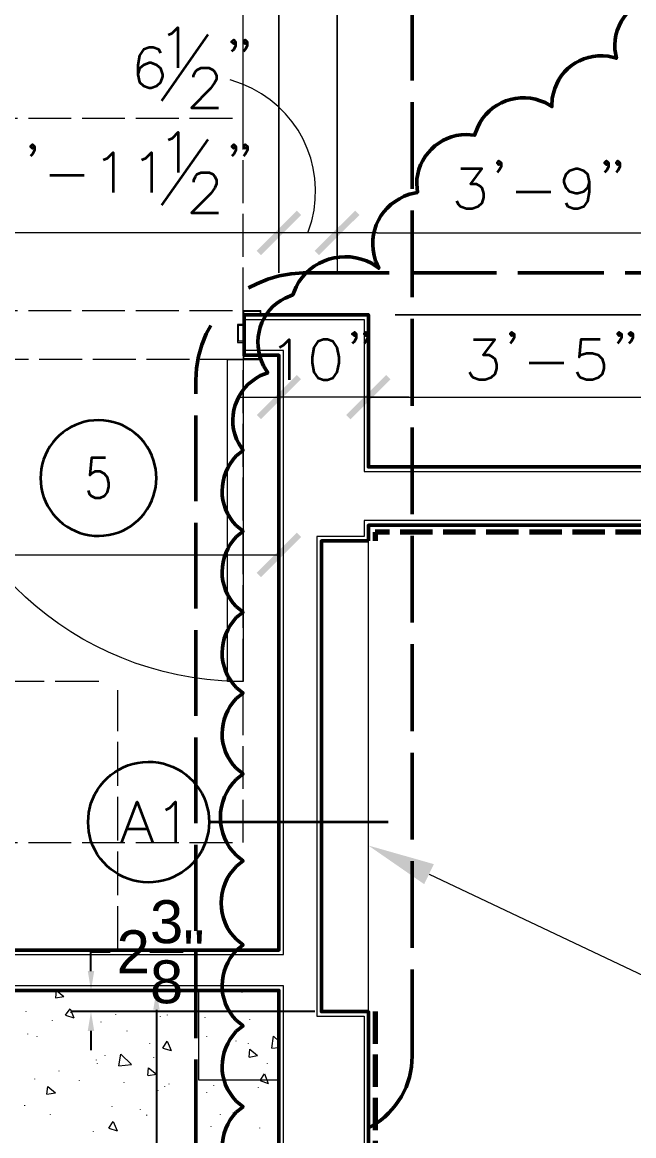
# Model space of a CAD drawing. Header units: inches. Extents: x 5 to 516, y -193 to 129.
# Drawn here: x 76.9 to 82.59, y 63.27 to 73.65 of the extents above; entities that cross this region are included whole.
import ezdxf

# ---------------------------------------------------------------- set-up
doc = ezdxf.new("R2010")
doc.units = ezdxf.units.IN
doc.header["$MEASUREMENT"] = 0
doc.linetypes.add('PDF_IMPORT', pattern=[1, 0.8, -0.2])
for name, color, linetype in [('Highlight', 210, 'Continuous'), ('PDF_Geometry', 7, 'Continuous'), ('PDF_Solid Fills', 7, 'Continuous')]:
    doc.layers.add(name, color=color, linetype=linetype)
doc.styles.get("Standard").update_dxf_attribs({"font": 'arial.ttf'})
doc.dimstyles.get("Standard").update_dxf_attribs({"dimtxt": 0.4, "dimasz": 0.18, "dimexe": 0.18, "dimexo": 0.0625, "dimgap": 0.09, "dimtad": 0, "dimtih": 1, "dimtoh": 1, "dimdec": 4, "dimlfac": 12, "dimzin": 0, "dimdsep": 46, "dimlunit": 4, "dimtxsty": 'Standard', "dimcen": 0.09, "dimadec": 3, "dimazin": 0, "dimtfac": 1, "dimtdec": 4, "dimtofl": 0, "dimtmove": 0, "dimatfit": 3, "dimfxl": 1, "dimtolj": 1, "dimtzin": 0, "dimarcsym": 0})

# ---------------------------------------------------------------- blocks, each defined once
blk = doc.blocks.new('*D75')
at = {"layer": 'Defpoints', "color": 0, "transparency": 16777216}
for p in [(77.537, 64.628), (78.537, 64.628), (79.684, 64.431)]:
    blk.add_point(p, dxfattribs=at)
at = {"layer": 'Highlight', "color": 0, "lineweight": -2, "transparency": 16777216}
for p, q in [((77.537, 64.808), (77.537, 64.988)), ((77.537, 64.988), (77.717, 64.988)), ((78.474, 64.628), (77.357, 64.628)), ((79.621, 64.431), (77.357, 64.431)), ((77.537, 64.251), (77.537, 64.071))]:
    blk.add_line(p, q, dxfattribs=at)
at = {"layer": 'Highlight', "color": 0, "transparency": 16777216}
for points in [[(77.507, 64.808), (77.567, 64.808), (77.537, 64.628)], [(77.507, 64.251), (77.567, 64.251), (77.537, 64.431)]]:
    blk.add_solid(points, dxfattribs=at)
at = {"layer": 'Highlight', "color": 0, "transparency": 16777216, "insert": (78.185, 64.988), "char_height": 0.4, "attachment_point": 5}
blk.add_mtext('\\A1;2{\\H1x;\\S3/8;}"', dxfattribs=at)
blk = doc.blocks.new('*D76')
at = {"layer": 'Defpoints', "color": 0, "transparency": 16777216}
for p in [(78.147, 64.628), (78.537, 64.628), (78.147, 57.628)]:
    blk.add_point(p, dxfattribs=at)
at = {"layer": 'Highlight', "color": 0, "lineweight": -2, "transparency": 16777216}
for p, q in [((78.474, 64.628), (77.967, 64.628)), ((78.147, 64.448), (78.147, 61.418)), ((78.147, 57.808), (78.147, 60.838)), ((78.084, 57.628), (77.967, 57.628))]:
    blk.add_line(p, q, dxfattribs=at)
at = {"layer": 'Highlight', "color": 0, "transparency": 16777216}
for points in [[(78.117, 64.448), (78.177, 64.448), (78.147, 64.628)], [(78.117, 57.808), (78.177, 57.808), (78.147, 57.628)]]:
    blk.add_solid(points, dxfattribs=at)
at = {"layer": 'Highlight', "color": 0, "transparency": 16777216, "insert": (78.147, 61.128), "char_height": 0.4, "attachment_point": 5}
blk.add_mtext("\\A1;7'", dxfattribs=at)

msp = doc.modelspace()

# ---------------------------------------------------------------- hatches: boundary and pattern name
at = {"layer": 'PDF_Solid Fills', "transparency": 33554559}
for points in [[(79.120299, 71.477672), (79.4536323, 71.8910054), (79.080299, 71.517672)], [(79.4536323, 71.8910018), (79.1203041, 71.4776736), (79.4936375, 71.851007), (79.4536375, 71.891007)], [(79.9536324, 69.9476697), (80.2869657, 70.3610031), (79.9136324, 69.9876697)], [(80.3269709, 70.3210047), (80.2869709, 70.3610047), (79.9536375, 69.9476713)]]:
    msp.add_hatch(color=256, dxfattribs=at).paths.add_polyline_path(points)

# ---------------------------------------------------------------- linework, layer by layer
at = {"layer": 'PDF_Geometry', "lineweight": 9}
for points in [[(47.1636314, 57.5843381), (52.0369652, 57.5843381), (52.0369652, 59.751005), (52.3302985, 59.751005), (52.3302985, 57.5843381), (79.3303006, 57.5843381), (79.3303006, 64.6710053), (61.8702992, 64.6710053), (61.8702992, 82.6276734)], [(68.2036331, 64.9610053), (79.3303006, 64.9610053), (79.3303006, 70.5876724), (78.9636336, 70.5876724), (78.9636336, 70.8776725), (80.0803007, 70.8776725), (80.0803007, 69.4610057), (83.4836348, 69.4610057), (83.4836348, 69.0043389), (80.0803007, 69.0043389), (80.0803007, 68.8576723), (79.6402999, 68.8576723), (79.6402999, 64.3876716), (80.0803007, 64.3876716), (80.0803007, 52.921006)]]:
    msp.add_lwpolyline(points, dxfattribs=at)
at = {"layer": 'PDF_Geometry', "lineweight": 15}
for points in [[(79.2869657, 71.3110073), (79.2869657, 76.9210079)], [(87.7002998, 70.9210075), (80.3702991, 70.9210075)], [(80.1202991, 70.5276741), (80.1202991, 69.7543407)], [(75.7869654, 64.627672), (75.7869654, 57.6276714), (79.2869657, 57.6276714), (79.2869657, 64.627672)], [(78.5369656, 64.627672), (78.5369656, 63.7943386), (79.2869657, 63.7943386), (79.2869657, 64.627672)]]:
    msp.add_lwpolyline(points, close=True, dxfattribs=at)
for points in [[(79.8303007, 71.4343407), (79.8303007, 76.9210079), (79.8303007, 71.3110073)], [(79.2869657, 71.6843403), (75.3302986, 71.6843403)], [(80.203634, 71.6843403), (79.8303007, 71.6843403), (79.2869673, 71.6843403)], [(80.2036324, 71.6843403), (83.5802993, 71.6843403)], [(79.1136388, 70.5376738), (79.1136388, 70.5110071), (78.9603055, 70.5110071), (78.9603055, 70.6743405), (78.9103055, 70.6743405), (78.9103055, 70.8243405), (78.9603055, 70.8243405), (78.9603055, 70.9543405), (79.1136388, 70.9543405), (79.1136388, 70.9276738)], [(78.9536323, 70.8310077), (78.9536323, 70.9610077)], [(78.9536323, 70.9610058), (79.120299, 70.9610058)], [(79.120299, 70.9210075), (79.120299, 70.9610075)], [(79.1203036, 70.9210075), (79.0903036, 70.9210075), (79.0903036, 70.9276741)], [(79.0903036, 70.9276738), (79.1136369, 70.9276738)], [(78.9536345, 70.8310077), (78.9003011, 70.8310077), (78.9003011, 70.664341), (78.9536345, 70.664341)], [(78.9536323, 70.731005), (78.9536323, 70.7343383)], [(78.9536323, 70.664341), (78.9536323, 70.504341)], [(78.9536323, 70.5043408), (79.120299, 70.5043408), (79.120299, 70.5443408)], [(79.120299, 70.5443391), (79.090299, 70.5443391)], [(79.0903036, 70.5376727), (79.0903036, 70.5443394)], [(79.1136394, 70.5376727), (79.090306, 70.5376727)], [(78.9136323, 70.154338), (79.2869657, 70.154338), (79.2869657, 70.5276714)], [(80.4969674, 70.154338), (79.2869672, 70.154338)], [(80.1202991, 70.154338), (83.526966, 70.154338)], [(79.2869657, 68.9343401), (79.2869657, 69.0610068)], [(80.1202991, 64.4310031), (80.1202991, 68.8143369)], [(62.203631, 68.6843401), (79.2869657, 68.6843401)], [(80.6869698, 65.7110054), (86.4503035, 62.9810052), (86.4536371, 62.1376718)], [(77.2136351, 64.627672), (77.2069685, 64.557672)], [(77.2169717, 64.627672), (77.2836384, 64.5710053)], [(77.2069687, 64.5576714), (77.2836354, 64.5710048)], [(78.9436361, 64.6076728), (78.9436361, 64.6110061)], [(76.9336397, 64.4310031), (76.9336397, 64.4343365)], [(77.3002999, 64.3976687), (77.3436333, 64.4576687), (77.3769666, 64.371002)], [(77.3503064, 64.4176703), (77.3503064, 64.4210037)], [(78.5103, 64.4643351), (78.5103, 64.4676684)], [(77.1769666, 64.3476698), (77.1769666, 64.3510031)], [(77.3003051, 64.3976712), (77.3769717, 64.3710045)], [(77.6303018, 64.3310072), (77.6303018, 64.3343405)], [(77.7669731, 64.4010077), (77.7669731, 64.4043411)], [(78.1836398, 64.3843384), (78.1836398, 64.3876717)], [(78.2503038, 64.3976712), (78.2503038, 64.4010045)], [(78.6003065, 64.3710056), (78.6003065, 64.3743389)], [(79.0169732, 64.3543362), (79.0169732, 64.3576695)], [(76.9503023, 64.2210083), (76.9503023, 64.2243416)], [(77.8736355, 64.2476739), (77.8736355, 64.2510072)], [(77.0369655, 64.1976725), (77.0369655, 64.2010058)], [(78.0836371, 64.1343383), (78.0836371, 64.1376717)], [(78.2069672, 64.0910042), (78.2469672, 64.1543375), (78.2836339, 64.0676709)], [(78.6169691, 64.1943359), (78.6169691, 64.1976692)], [(78.8903049, 64.1543375), (78.8903049, 64.1576709)], [(79.0036337, 64.1343383), (79.0036337, 64.1376717)], [(79.2203044, 64.0910023), (79.2369711, 64.2010023), (79.2869711, 64.1543356)], [(77.6703002, 64.017673), (77.6703002, 64.0210064)], [(77.7969712, 63.9243356), (77.8136379, 64.0343356), (77.9136379, 63.9376689)], [(78.1236355, 64.0010036), (78.1236355, 64.004337)], [(78.2069688, 64.0910034), (78.2836355, 64.06767)], [(79.0103001, 64.00767), (79.0869667, 64.0210034)], [(79.0103066, 64.0076738), (79.0169732, 64.0810072), (79.0869732, 64.0210072)], [(79.2203017, 64.0910034), (79.2869684, 64.09767)], [(77.5869669, 63.9776679), (77.5869669, 63.9810012)], [(77.5969699, 63.9476725), (77.5969699, 63.9510058)], [(77.7969685, 63.9243367), (77.9136352, 63.93767)], [(78.0669675, 63.834334), (78.0736341, 63.9076673), (78.1469675, 63.8476673)], [(79.1803033, 63.9443359), (79.1803033, 63.9476692)], [(77.0136365, 63.801005), (77.0136365, 63.8043383)], [(77.2403007, 63.8743353), (77.2403007, 63.8776687)], [(77.4303032, 63.7843356), (77.4303032, 63.7876689)], [(78.0703043, 63.834337), (78.146971, 63.8476703)], [(79.1136377, 63.787673), (79.1536377, 63.8510063), (79.1869711, 63.7610063)], [(79.1136394, 63.7876722), (79.1869727, 63.7610055)], [(77.1269717, 63.6610077), (77.1336384, 63.734341), (77.2069717, 63.674341)], [(77.8469699, 63.7710028), (77.8469699, 63.7743361)], [(78.1636339, 63.6910061), (78.1636339, 63.6943394)], [(78.2236382, 63.7310044), (78.2236382, 63.7343378)], [(78.2636366, 63.7543402), (78.2636366, 63.7576735)], [(78.6803033, 63.7376708), (78.6803033, 63.7410042)], [(79.09697, 63.724338), (79.09697, 63.7276714)], [(77.126972, 63.6610039), (77.206972, 63.6743372)], [(78.6169691, 63.6743367), (78.6169691, 63.67767)], [(76.9203002, 63.5543416), (76.9203002, 63.5576749)], [(77.7336344, 63.5443386), (77.7336344, 63.5476719)], [(77.9969672, 63.517673), (77.9969672, 63.5210063)], [(78.8636393, 63.4876708), (78.8636393, 63.4910041)], [(77.160304, 63.4710082), (77.160304, 63.4743415)], [(77.7036374, 63.3443339), (77.7436374, 63.4076673), (77.780304, 63.3210006)], [(78.0569715, 63.464335), (78.0569715, 63.4676684)], [(78.7436374, 63.4676716), (78.7436374, 63.471005)], [(77.5603013, 63.3110011), (77.5603013, 63.3143345)], [(77.7036322, 63.3443399), (77.7802989, 63.3210066)], [(78.6569675, 63.3610025), (78.6569675, 63.3643358)], [(79.1103028, 63.3443399), (79.1103028, 63.3476732)]]:
    msp.add_lwpolyline(points, dxfattribs=at)
at = {"layer": 'PDF_Geometry', "linetype": 'PDF_IMPORT', "lineweight": 15, "ltscale": 0.5}
for points in [[(78.9536323, 72.7543409), (78.9536323, 76.7543396), (75.9536321, 76.7543413), (75.9536321, 72.7543393), (78.9536323, 72.7543409)], [(78.9536323, 70.9610058), (78.9536323, 74.9610078), (75.9536321, 74.9610061), (75.9536321, 70.9610075), (78.9536323, 70.9610058)], [(78.9536323, 66.0043404), (78.9536323, 70.5043408), (73.9536319, 70.5043408), (73.9536319, 66.0043404), (78.9536323, 66.0043404)]]:
    msp.add_lwpolyline(points, dxfattribs=at)
at = {"layer": 'PDF_Geometry', "linetype": 'PDF_IMPORT', "lineweight": 50, "ltscale": 1.01}
msp.add_lwpolyline([(80.5269723, 64.0143397), (80.5269696, 73.9510028)], dxfattribs=at)
at = {"layer": 'PDF_Geometry', "lineweight": 35}
for points in [[(78.2603, 73.52767), (78.2936333, 73.5443367), (78.3469667, 73.59767), (78.3469667, 73.2210033)], [(78.1969726, 72.9143412), (78.6269727, 73.5310079)], [(78.8836385, 73.4643358), (78.8669719, 73.4443358), (78.8469719, 73.4643358), (78.8669719, 73.4810025), (78.8836385, 73.4643358), (78.8836385, 73.4276692), (78.8669719, 73.3910025), (78.8469719, 73.3743358)], [(78.9903009, 73.4643358), (78.9736342, 73.4443358), (78.9569675, 73.4643358), (78.9736342, 73.4810025), (78.9903009, 73.4643358), (78.9903009, 73.4276692), (78.9736342, 73.3910025), (78.9569675, 73.3743358)], [(78.1869696, 73.3576735), (78.170303, 73.3910068), (78.1169696, 73.4110068), (78.080303, 73.4110068), (78.0269696, 73.3910068), (77.990303, 73.3376735), (77.9736363, 73.2476735), (77.9736363, 73.1610068), (77.990303, 73.0876735), (78.0269696, 73.0543401), (78.080303, 73.0343401), (78.0969696, 73.0343401), (78.150303, 73.0543401), (78.1869696, 73.0876735), (78.2069696, 73.1410068), (78.2069696, 73.1610068), (78.1869696, 73.2143402), (78.150303, 73.2476735), (78.0969696, 73.2676735), (78.080303, 73.2676735), (78.0269696, 73.2476735), (77.990303, 73.2143402), (77.9736363, 73.1610068)], [(78.4903008, 73.1343391), (78.4903008, 73.1510057), (78.5103008, 73.1876724), (78.5269675, 73.2043391), (78.5636342, 73.2210057), (78.6336342, 73.2210057), (78.6703008, 73.2043391), (78.6869675, 73.1876724), (78.7069675, 73.1510057), (78.7069675, 73.1143391), (78.6869675, 73.0810057), (78.6503008, 73.0276724), (78.4736342, 72.8476724), (78.7236342, 72.8476724)], [(78.2603, 72.5510057), (78.2969667, 72.5676724), (78.3503, 72.6210057), (78.3503, 72.2476723)], [(77.0102999, 72.4876715), (76.9936332, 72.4710049), (76.9736332, 72.4876715), (76.9936332, 72.5076715), (77.0102999, 72.4876715), (77.0102999, 72.4543382), (76.9936332, 72.4176715), (76.9736332, 72.3976715)], [(78.1969726, 71.9410067), (78.6269727, 72.5543401)], [(78.8869683, 72.4876715), (78.8669683, 72.4710049), (78.8503017, 72.4876715), (78.8669683, 72.5076715), (78.8869683, 72.4876715), (78.8869683, 72.4543382), (78.8669683, 72.4176715), (78.8503017, 72.3976715)], [(78.9936375, 72.4876715), (78.9736375, 72.4710049), (78.9569708, 72.4876715), (78.9736375, 72.5076715), (78.9936375, 72.4876715), (78.9936375, 72.4543382), (78.9736375, 72.4176715), (78.9569708, 72.3976715)], [(77.6536376, 72.3643398), (77.6903043, 72.3810065), (77.7436376, 72.4343398), (77.7436376, 72.0610065)], [(78.0103, 72.3643398), (78.0469666, 72.3810065), (78.1003, 72.4343398), (78.1003, 72.0610065)], [(81.3569664, 72.3376742), (81.3369664, 72.3176742), (81.3202997, 72.3376742), (81.3369664, 72.3543409), (81.3569664, 72.3376742), (81.3569664, 72.3010076), (81.3369664, 72.2643409), (81.3202997, 72.2476742)], [(82.3569664, 72.3376742), (82.3369664, 72.3176742), (82.3202998, 72.3376742), (82.3369664, 72.3543409), (82.3569664, 72.3376742), (82.3569664, 72.3010076), (82.3369664, 72.2643409), (82.3202998, 72.2476742)], [(82.4636356, 72.3376742), (82.4436356, 72.3176742), (82.4269689, 72.3376742), (82.4436356, 72.3543409), (82.4636356, 72.3376742), (82.4636356, 72.3010076), (82.4436356, 72.2643409), (82.4269689, 72.2476742)], [(77.1536376, 72.2210089), (77.4736376, 72.2210089)], [(78.4936374, 72.157668), (78.4936374, 72.1743346), (78.5103041, 72.2110013), (78.5269708, 72.2310013), (78.5636374, 72.247668), (78.6369708, 72.247668), (78.6703041, 72.2310013), (78.6903041, 72.2110013), (78.7069708, 72.1743346), (78.7069708, 72.1410013), (78.6903041, 72.1043346), (78.6536374, 72.0510013), (78.4736374, 71.8710013), (78.7236374, 71.8710013)], [(80.9803048, 72.2843363), (81.1769715, 72.2843363), (81.0703048, 72.1410029), (81.1236382, 72.1410029), (81.1603048, 72.1210029), (81.1769715, 72.1043363), (81.1936382, 72.0510029), (81.1936382, 72.0143363), (81.1769715, 71.9610029), (81.1403048, 71.9276696), (81.0869715, 71.9076696), (81.0336382, 71.9076696), (80.9803048, 71.9276696), (80.9636382, 71.9443363), (80.9436382, 71.9810029)], [(82.176967, 72.157668), (82.1603003, 72.1043346), (82.1236336, 72.067668), (82.0703003, 72.0510013), (82.0536336, 72.0510013), (81.996967, 72.067668), (81.9636336, 72.1043346), (81.9436336, 72.157668), (81.9436336, 72.177668), (81.9636336, 72.2310013), (81.996967, 72.2643347), (82.0536336, 72.2843347), (82.0703003, 72.2843347), (82.1236336, 72.2643347), (82.1603003, 72.2310013), (82.176967, 72.157668), (82.176967, 72.067668), (82.1603003, 71.9810013), (82.1236336, 71.927668), (82.0703003, 71.907668), (82.0336336, 71.907668), (81.9803003, 71.927668), (81.9636336, 71.9610013)], [(81.4969675, 72.067675), (81.8203008, 72.067675)], [(80.0069703, 70.7443378), (79.9903037, 70.7243378), (79.9703037, 70.7443378), (79.9903037, 70.7610045), (80.0069703, 70.7443378), (80.0069703, 70.7076711), (79.9903037, 70.6710044), (79.9703037, 70.6543378)], [(80.1136394, 70.7443378), (80.0969728, 70.7243378), (80.0803061, 70.7443378), (80.0969728, 70.7610045), (80.1136394, 70.7443378), (80.1136394, 70.7076711), (80.0969728, 70.6710044), (80.0803061, 70.6543378)], [(81.4769683, 70.7443378), (81.4569683, 70.7243378), (81.4403016, 70.7443378), (81.4569683, 70.7610045), (81.4769683, 70.7443378), (81.4769683, 70.7076711), (81.4569683, 70.6710044), (81.4403016, 70.6543378)], [(82.4769684, 70.7443378), (82.4569684, 70.7243378), (82.4403017, 70.7443378), (82.4569684, 70.7610045), (82.4769684, 70.7443378), (82.4769684, 70.7076711), (82.4569684, 70.6710044), (82.4403017, 70.6543378)], [(82.5836375, 70.7443378), (82.5636375, 70.7243378), (82.5469708, 70.7443378), (82.5636375, 70.7610045), (82.5836375, 70.7443378), (82.5836375, 70.7076711), (82.5636375, 70.6710044), (82.5469708, 70.6543378)], [(79.2936388, 70.6176695), (79.3303055, 70.6376695), (79.3836388, 70.6910028), (79.3836388, 70.3143361)], [(81.1003067, 70.6910066), (81.2969734, 70.6910066), (81.1903067, 70.5476733), (81.2436401, 70.5476733), (81.2803067, 70.5276733), (81.2969734, 70.5110066), (81.3136401, 70.4576733), (81.3136401, 70.4210066), (81.2969734, 70.3676733), (81.2603067, 70.3343399), (81.2069734, 70.3143399), (81.1536401, 70.3143399), (81.1003067, 70.3343399), (81.0836401, 70.3510066), (81.0636401, 70.3876733)], [(82.2803063, 70.6910066), (82.1003063, 70.6910066), (82.0836396, 70.5276733), (82.1003063, 70.5476733), (82.1536396, 70.5643399), (82.2069729, 70.5643399), (82.2603063, 70.5476733), (82.296973, 70.5110066), (82.3136396, 70.4576733), (82.3136396, 70.4210066), (82.296973, 70.3676733), (82.2603063, 70.3343399), (82.2069729, 70.3143399), (82.1536396, 70.3143399), (82.1003063, 70.3343399), (82.0836396, 70.3510066), (82.0636396, 70.3876733)], [(81.6169694, 70.4743386), (81.9403027, 70.4743386)], [(77.6736368, 69.587674), (77.5403035, 69.587674), (77.5269701, 69.427674), (77.5403035, 69.4443407), (77.5803035, 69.4643407), (77.6203035, 69.4643407), (77.6603035, 69.4443407), (77.6869701, 69.407674), (77.7003035, 69.3543407), (77.7003035, 69.3210073), (77.6869701, 69.267674), (77.6603035, 69.2310073), (77.6203035, 69.2143406), (77.5803035, 69.2143406), (77.5403035, 69.2310073), (77.5269701, 69.247674), (77.5136368, 69.2843407)], [(77.8236341, 66.0076702), (77.9669675, 66.3843369), (78.1103008, 66.0076702)], [(78.2336344, 66.3110014), (78.2703011, 66.3276681), (78.3236344, 66.3843347), (78.3236344, 66.007668)], [(80.3036351, 66.1943361), (78.6369683, 66.1943361)], [(77.8769721, 66.1343385), (78.0569721, 66.1343385)]]:
    msp.add_lwpolyline(points, dxfattribs=at)
at = {"layer": 'PDF_Geometry', "lineweight": 50}
for points in [[(82.4169659, 73.3910072), (82.4302992, 73.311007), (82.3536326, 73.3310079)], [(81.8336325, 72.9376736), (81.8302993, 72.8610067), (81.7669658, 72.8976735)], [(81.1369658, 72.6643412), (81.1102991, 72.5943407), (81.0302992, 72.601007)], [(80.570299, 72.1410071), (80.5769658, 72.0610069), (80.5036325, 72.0443409)], [(80.1869658, 71.4243407), (80.2169658, 71.3543402), (80.1502991, 71.4010066)], [(79.5136367, 71.3110018), (79.4003033, 71.3043351), (79.2903033, 71.2843351), (79.1836367, 71.2543351), (79.0803033, 71.2110018), (79.0036366, 71.1710018)], [(79.4469655, 71.181007), (79.4169654, 71.1076733), (79.3469658, 71.0776729)], [(68.2469647, 65.0043403), (79.2869657, 65.0043403), (79.2869657, 70.5443408), (78.9636319, 70.5443408), (78.9636319, 70.9210075), (80.1202991, 70.9210075), (80.1202991, 69.5043407), (83.5269664, 69.5043407), (83.5269664, 68.9610074), (80.1202991, 68.9610074), (80.1202991, 68.8143407)], [(78.6536377, 70.8210047), (78.6103044, 70.7443381), (78.5703044, 70.6410047), (78.536971, 70.534338), (78.5203044, 70.424338), (78.5136377, 70.3110047)], [(79.1436322, 70.4443398), (79.1836323, 70.3810074), (79.1169658, 70.3543401)], [(78.9136322, 69.721007), (78.9536323, 69.6576729), (78.890299, 69.6076732)], [(78.890299, 68.9576741), (78.9536323, 68.9043396), (78.890299, 68.85434)], [(80.1202991, 68.8143369), (79.6836324, 68.8143369), (79.6836324, 64.4310031), (80.1202991, 64.4310031), (80.1202991, 52.8776685), (79.7469657, 52.8776685)], [(78.890299, 68.2043392), (78.9536323, 68.1510064), (78.890299, 68.1010067)], [(78.890299, 67.451006), (78.9536323, 67.3976731), (78.890299, 67.3476734)], [(78.890299, 66.6976727), (78.9536323, 66.6443398), (78.8936322, 66.5943402)], [(78.8936322, 65.8843402), (78.9536323, 65.8343405), (78.8936322, 65.7843392)], [(78.8936322, 65.1010064), (78.9536323, 65.0510068), (78.890299, 65.0010071)], [(51.9969635, 59.7943383), (52.3702968, 59.7943383), (52.3702968, 57.6276714), (79.2869657, 57.6276714), (79.2869657, 64.627672), (61.8302975, 64.627672)], [(78.890299, 64.3510064), (78.9536323, 64.2976735), (78.890299, 64.2476739)], [(78.890299, 63.5976731), (78.9536323, 63.5443403), (78.890299, 63.4943389)], [(80.1269722, 63.3510063), (80.1536389, 63.3643396)]]:
    msp.add_lwpolyline(points, dxfattribs=at)
at = {"layer": 'PDF_Geometry', "lineweight": 15}
for points in [[(79.5569716, 71.6843403), (79.5936383, 71.7976736, 0.380249686), (78.9469716, 73.071007), (78.8336383, 73.1110071)], [(78.9536323, 67.5043405), (78.8069657, 67.5043405), (78.8069657, 70.5043408), (78.9536323, 70.5043408), (78.9536323, 67.5043405), (78.7569656, 67.5110071, -0.3764526697), (75.9602987, 70.3076741), (75.9536321, 70.5043408), (75.7869654, 70.5043408), (75.7869654, 70.5443391), (75.8169654, 70.5443391)]]:
    msp.add_lwpolyline(points, format="xyb", dxfattribs=at)
at = {"layer": 'PDF_Geometry', "linetype": 'PDF_IMPORT', "lineweight": 50, "ltscale": 1}
for points in [[(79.5136367, 71.3110018), (90.1636346, 71.3110018)], [(78.5136366, 50.1843386), (78.5136366, 70.3110077)]]:
    msp.add_lwpolyline(points, dxfattribs=at)
at = {"layer": 'PDF_Geometry', "lineweight": 35}
msp.add_lwpolyline([(79.7036324, 70.6910066), (79.650299, 70.6710066), (79.6136324, 70.6176733), (79.5969657, 70.5276733), (79.5969657, 70.4743399), (79.6136324, 70.3876733), (79.650299, 70.3343399), (79.7036324, 70.3143399), (79.740299, 70.3143399), (79.7936324, 70.3343399), (79.830299, 70.3876733), (79.8469657, 70.4743399), (79.8469657, 70.5276733), (79.830299, 70.6176733), (79.7936324, 70.6710066), (79.740299, 70.6910066)], close=True, dxfattribs=at)
for points in [[(78.1203046, 69.2343415), (78.1403046, 69.3143415), (78.1469713, 69.4010081), (78.1403046, 69.4843415), (78.1203046, 69.5676748, 0.7871265082), (77.0736378, 69.4843415), (77.0669711, 69.4010081), (77.0736378, 69.3143415, 0.785057777)], [(77.5369666, 66.0210027), (77.5169666, 66.1076694), (77.5102999, 66.1943361), (77.5169666, 66.2843361), (77.5369666, 66.3676694, -0.787090415), (78.6303, 66.2843361), (78.6369667, 66.1943361), (78.6303, 66.1076694, -0.7827260242)]]:
    msp.add_lwpolyline(points, format="xyb", close=True, dxfattribs=at)
at = {"layer": 'PDF_Geometry', "linetype": 'PDF_IMPORT', "lineweight": 70, "ltscale": 0.376667}
for points in [[(83.5269698, 68.8976715), (80.1836381, 68.8976715), (80.1836381, 68.8143382)], [(80.18364, 64.4310031), (80.18364, 52.8743362)]]:
    msp.add_lwpolyline(points, dxfattribs=at)
at = {"layer": 'PDF_Geometry', "linetype": 'PDF_IMPORT', "lineweight": 15, "ltscale": 0.566667}
msp.add_lwpolyline([(80.1202991, 64.4310031), (80.1202991, 68.8143409)], dxfattribs=at)
at = {"layer": 'PDF_Geometry', "linetype": 'PDF_IMPORT', "lineweight": 15, "ltscale": 0.51}
for points in [[(73.7869652, 67.5043405), (73.7869652, 65.0043354), (77.786971, 65.0043403), (77.7869655, 67.4243408)], [(77.6103027, 67.5043405), (74.0436381, 67.5043405)]]:
    msp.add_lwpolyline(points, dxfattribs=at)
at = {"layer": 'PDF_Geometry', "lineweight": 50}
for points in [[(82.8436326, 73.8843408), (82.5962993, 73.8788409), (82.392077, 73.6343967), (82.4169659, 73.3910072)], [(82.3536326, 73.3310079), (82.0962436, 73.3605065), (81.8745214, 73.1963406), (81.8336325, 72.9376736)], [(81.7669658, 72.8976735), (81.5292992, 73.0073961), (81.2407991, 72.908119), (81.1369658, 72.6643412)], [(81.0302992, 72.601007), (80.7826325, 72.6014513), (80.5698546, 72.3886742), (80.570299, 72.1410071)], [(80.5036325, 72.0443409), (80.2381881, 71.9541734), (80.1014657, 71.6953402), (80.1869658, 71.4243407)], [(80.1502991, 71.4010066), (79.8985214, 71.53623), (79.5756878, 71.4382296), (79.4469655, 71.181007)], [(79.3469658, 71.0776729), (79.1120766, 70.9653952), (79.026521, 70.6752291), (79.1436322, 70.4443398)], [(79.1169658, 70.3543401), (78.8879101, 70.2433409), (78.7847989, 69.9452841), (78.9136322, 69.721007)], [(78.890299, 69.6076732), (78.7162432, 69.4237285), (78.7122988, 69.1392843), (78.890299, 68.9576741)], [(78.890299, 68.85434), (78.7162432, 68.6703952), (78.7122988, 68.385951), (78.890299, 68.2043392)], [(78.890299, 68.1010067), (78.7162432, 67.9170619), (78.7122988, 67.6325618), (78.890299, 67.451006)], [(78.890299, 67.3476734), (78.7162432, 67.1637287), (78.7122988, 66.8792845), (78.890299, 66.6976727)], [(78.8936322, 66.5943402), (78.6917436, 66.4078947), (78.6917436, 66.070784), (78.8936322, 65.8843402)], [(78.8936322, 65.7843392), (78.7040214, 65.6062843), (78.702799, 65.2787849), (78.8936322, 65.1010064)], [(78.890299, 65.0010071), (78.7162432, 64.8170624), (78.7122988, 64.5326182), (78.890299, 64.3510064)], [(78.890299, 64.2476739), (78.7162432, 64.0637291), (78.7122988, 63.7792849), (78.890299, 63.5976731)], [(80.1536389, 63.3643396), (80.3809167, 63.496173), (80.5323056, 63.7498397), (80.5269723, 64.0143397)], [(78.890299, 63.4943389), (78.7162432, 63.3103959), (78.7122988, 63.02595), (78.890299, 62.8443399)]]:
    msp.add_open_spline(points, degree=3, dxfattribs=at)
at = {"layer": 'PDF_Solid Fills', "lineweight": 35, "transparency": 33554559}
for points in [[(79.620299, 71.5176736), (79.660299, 71.4776736), (79.9969657, 71.891007)], [(79.9969673, 71.8776726), (79.663634, 71.4943392), (79.6369673, 71.5176725)], [(79.6603042, 71.4776685), (79.9969709, 71.8910018), (80.0369709, 71.8510018)], [(80.0203031, 71.851007), (79.9969698, 71.8776737), (79.6636364, 71.4943403)], [(79.0803006, 69.9876713), (79.1203006, 69.9476713), (79.453634, 70.3610047)], [(79.120299, 69.947673), (79.4536323, 70.3610063), (79.4936323, 70.3210063)], [(79.0803006, 68.5176734), (79.1203006, 68.4776734), (79.453634, 68.8910067)], [(79.120299, 68.4776682), (79.4536323, 68.8910016), (79.4936323, 68.8510016)], [(80.6403051, 65.6176691), (80.120305, 65.9776691), (80.7303051, 65.8043358)]]:
    msp.add_solid(points, dxfattribs=at)

# ---------------------------------------------------------------- dimensions: what is measured, and where the dimension line sits
at = {"layer": 'Highlight'}
for base, p1, picture, middle in [((77.536682, 64.627672), (79.6836324, 64.4310031), '*D75', (78.1851267, 64.987672)), ((78.1469713, 64.627672), (78.1469713, 57.6276714), '*D76', (78.1469713, 61.1276717))]:
    dim = msp.add_linear_dim(base=base, p1=p1, p2=(78.5369656, 64.627672), angle=90, dimstyle='Standard', dxfattribs=at)
    dim.commit()
    dim.dimension.update_dxf_attribs({"geometry": picture, "text_midpoint": middle})

doc.saveas('drawing.dxf')
